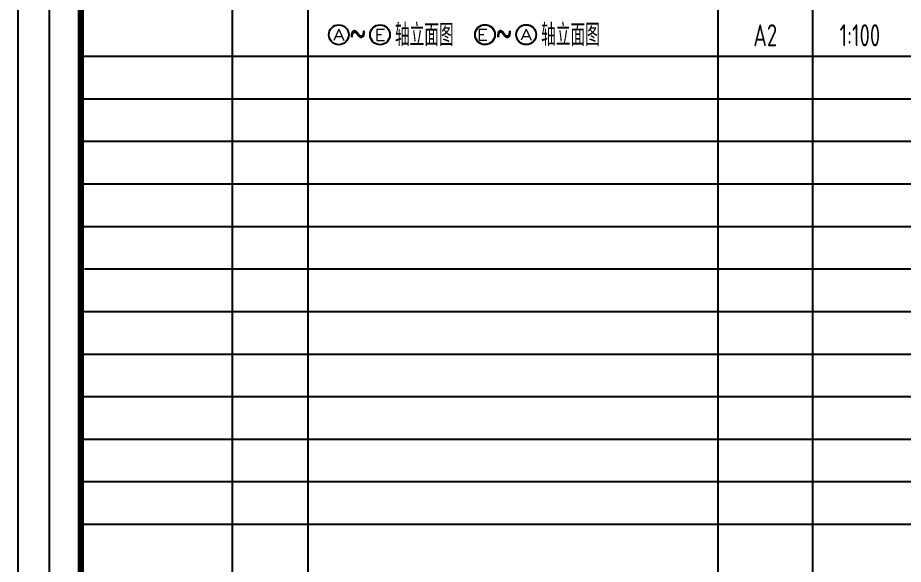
# Model space of a CAD drawing. Extents: x 19098 to 79498, y 3162 to 205862.
# Drawn here: x 19098 to 33136, y 188831 to 197503 of the extents above; entities that cross this region are included whole.
import ezdxf
from ezdxf.enums import TextEntityAlignment as Align

# ---------------------------------------------------------------- set-up
doc = ezdxf.new("R2010")
doc.units = 0
doc.header["$LTSCALE"] = 1000
doc.header["$MEASUREMENT"] = 0
for name, color, linetype in [('1#', 4, 'Continuous'), ('C-SHET', 11, 'Continuous'), ('DIM_SYMB', 3, 'Continuous'), ('暖-说明', 4, 'Continuous'), ('通-图框-标题块', 11, 'Continuous')]:
    doc.layers.add(name, color=color, linetype=linetype)
doc.styles.add('FS', font='romans.shx', dxfattribs={"width": 0.7, "height": 5, "bigfont": 'hztxt.shx'})
doc.styles.add('XD2008', font='xd-hzs.shx', dxfattribs={"width": 0.7, "bigfont": 'xd-hztxt.shx'})

# ---------------------------------------------------------------- blocks, each defined once
blk = doc.blocks.new('A$C3421568B')
at = {"layer": 'C-SHET'}
for p, q in [((0, 307), (0, 0)), ((5, 302), (5, 5))]:
    blk.add_line(p, q, dxfattribs=at)
at = {"layer": 'C-SHET', "linetype": 'Continuous'}
for p, q in [((34, 259.78), (34, 82.25)), ((46, 259.78), (46, 82.25)), ((111, 259.78), (111, 72.25)), ((126, 259.78), (126, 82.25)), ((210, 217.25), (9.97, 217.25)), ((210, 210.5), (9.95, 210.5)), ((210, 203.75), (9.95, 203.75)), ((210, 197), (9.74, 197)), ((210, 190.25), (10.37, 190.25)), ((210, 183.5), (10.58, 183.5)), ((210, 176.75), (9.85, 176.75)), ((210, 170), (10.04, 170)), ((210, 163.25), (9.98, 163.25)), ((210, 156.5), (9.86, 156.5)), ((210, 149.75), (9.98, 149.75)), ((210, 143), (9.98, 143))]:
    blk.add_line(p, q, dxfattribs=at)
at = {"layer": 'C-SHET', "const_width": 1}
blk.add_lwpolyline([(210, 10), (10, 10), (10, 297), (210, 297)], close=True, dxfattribs=at)

msp = doc.modelspace()

# ---------------------------------------------------------------- linework, layer by layer
at = {"layer": 'DIM_SYMB', "color": 7}
for centre in [(24187.3, 197232.2), (24840.7, 197232.2), (26504.6, 197234), (27157.9, 197234)]:
    msp.add_circle(centre, 157.5, dxfattribs=at)

# ---------------------------------------------------------------- block references
at = {"layer": '通-图框-标题块', "xscale": 100, "yscale": 100, "zscale": 100}
msp.add_blockref('A$C3421568B', (19097.5, 175162), dxfattribs=at)

# ---------------------------------------------------------------- texts
at = {"layer": '1#', "style": 'XD2008', "width": 0.7}
for p in [(25077.1, 197053.8), (27394.3, 197055.6)]:
    msp.add_text('轴立面图', height=350, dxfattribs=at).set_placement(p)
at = {"layer": 'DIM_SYMB', "color": 7, "style": 'FS', "width": 1.235294}
for s, p, p2 in [('A', (24100, 197143.1), (24278.2, 197143.1)), ('E', (24751.6, 197143.1), (24929.8, 197143.1)), ('E', (26375.2, 197144.9), (26553.4, 197144.9)), ('A', (27068.8, 197144.9), (27247, 197144.9))]:
    msp.add_text(s, height=178.2, dxfattribs=at).set_placement(p, p2, align=Align.FIT)
at = {"layer": 'DIM_SYMB', "color": 7, "style": 'FS', "width": 0.7}
for p in [(24362.3, 197092.2), (26679.6, 197094)]:
    msp.add_text('~', height=350, dxfattribs=at).set_placement(p)
at = {"layer": '暖-说明', "style": 'XD2008', "width": 0.8}
for s, p in [('A2', (30947.5, 197224.5, 0)), ('1:100', (32447.5, 197224.5, 0))]:
    msp.add_text(s, height=350, dxfattribs=at).set_placement(p, align=Align.MIDDLE_CENTER)

doc.saveas('drawing.dxf')
